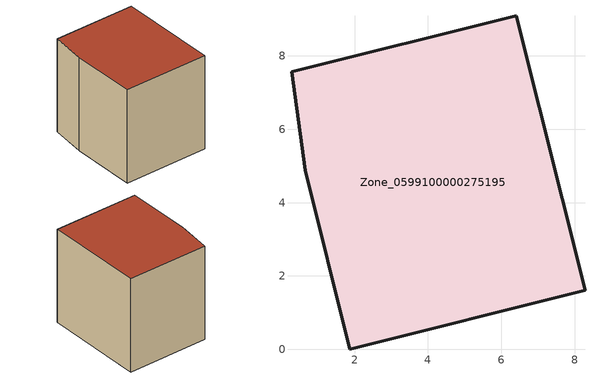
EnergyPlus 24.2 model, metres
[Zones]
Zone_0599100000275195
 floor ground (C_G): 0.28,7.56 6.41,9.1 8.28,1.61 1.87,0 0.65,4.89 z0
 wall outside (C_F): 1.87,0 8.28,1.61 6.41,9.1 0.28,7.56 0.65,4.89 1.87,0 z0:7.36
 roof outside (C_R): 8.28,1.61 6.41,9.1 0.28,7.56 0.65,4.89 1.87,0 z7.36
[BUILDING]
Pand.0599100000275195: North Axis=0; Terrain=City; Loads Convergence Tolerance Value=0.04; Temperature Convergence Tolerance Value=0.4; Solar Distribution=FullExterior; Maximum Number of Warmup Days=25; Minimum Number of Warmup Days=1
[Site:Location]
Rotterdam.The.Hague.AP_ZH_NLD Design_Conditions: Latitude=51.96; Longitude=4.45; Time Zone=1; Elevation=-4.5
[SITE:GROUNDTEMPERATURE:BUILDINGSURFACE]
18, 18, 18, 18, 18, 18, 18, 18, 18, 18, 18, 18
[MATERIAL] Thermal Absorptance=0.9; Solar Absorptance=0.7; Visible Absorptance=0.7
Name | Roughness | Thickness | Conductivity | Density | Specific Heat
G.TC.1946-1964 | MediumSmooth | 0.15 | 1 | 540 | 1210
F.TC.1946-1964 | Rough | 0.3 | 0.857143 | 1920 | 840
R.TC.1946-1964 | MediumRough | 0.2 | 0.235294 | 1500 | 1000
[CONSTRUCTION]
C_G: G.TC.1946-1964
C_F: F.TC.1946-1964
C_R: R.TC.1946-1964
[ZONE]
Zone_0599100000275195: Type=1; Multiplier=1; Ceiling Height=Autocalculate; Volume=Autocalculate; Floor Area=autocalculate; Part of Total Floor Area=Yes
[ZONEINFILTRATION:DESIGNFLOWRATE]
Infil_Zone_0599100000275195: Zone or ZoneList or Space or SpaceList=Zone_0599100000275195; Schedule=AlwaysOn; Design Flow Rate Calculation Method=Flow/Area; Flow Rate per Floor Area=0.003; Constant Term Coefficient=1; Temperature Term Coefficient=0; Velocity Term Coefficient=0; Velocity Squared Term Coefficient=0
[HVACTEMPLATE:ZONE:IDEALLOADSAIRSYSTEM]
Zone_0599100000275195: Maximum Heating Supply Air Temperature=50; Minimum Cooling Supply Air Temperature=13; Maximum Heating Supply Air Humidity Ratio=0.0156; Minimum Cooling Supply Air Humidity Ratio=0.0077; Heating Limit=NoLimit; Cooling Limit=NoLimit; Dehumidification Control Type=ConstantSensibleHeatRatio; Cooling Sensible Heat Ratio=0.7; Dehumidification Setpoint=60; Humidification Control Type=None; Humidification Setpoint=30; Outdoor Air Method=None; Outdoor Air Flow Rate per Person=0.00944; Outdoor Air Flow Rate per Zone Floor Area=0; Outdoor Air Flow Rate per Zone=0; Demand Controlled Ventilation Type=None; Outdoor Air Economizer Type=NoEconomizer; Heat Recovery Type=None; Sensible Heat Recovery Effectiveness=0.7; Latent Heat Recovery Effectiveness=0.65
[ZONECONTROL:THERMOSTAT]
ThermostatControl_Zone_0599100000275195: Zone or ZoneList=Zone_0599100000275195; Control Type Schedule=DualSetpointControlType; Control 1=Thermostat_Zone_0599100000275195; Temperature Difference Between Cutout And Setpoint=0
[THERMOSTATSETPOINT:DUALSETPOINT]
Thermostat_Zone_0599100000275195: Heating Setpoint Temperature Schedule=HeatingSetpoint_Zone_0599100000275195; Cooling Setpoint Temperature Schedule=CoolingSetpoint_Zone_0599100000275195
[SCHEDULE:COMPACT]
HeatingSetpoint_Zone_0599100000275195: Through: 12/31, For: AllDays, Until: 24:00, 21
CoolingSetpoint_Zone_0599100000275195: Through: 12/31, For: AllDays, Until: 24:00, 24
DualSetpointControlType: Through: 12/31, For: AllDays, Until: 24:00, 4
AlwaysOn: Through: 12/31, For: AllDays, Until: 24:00, 1
